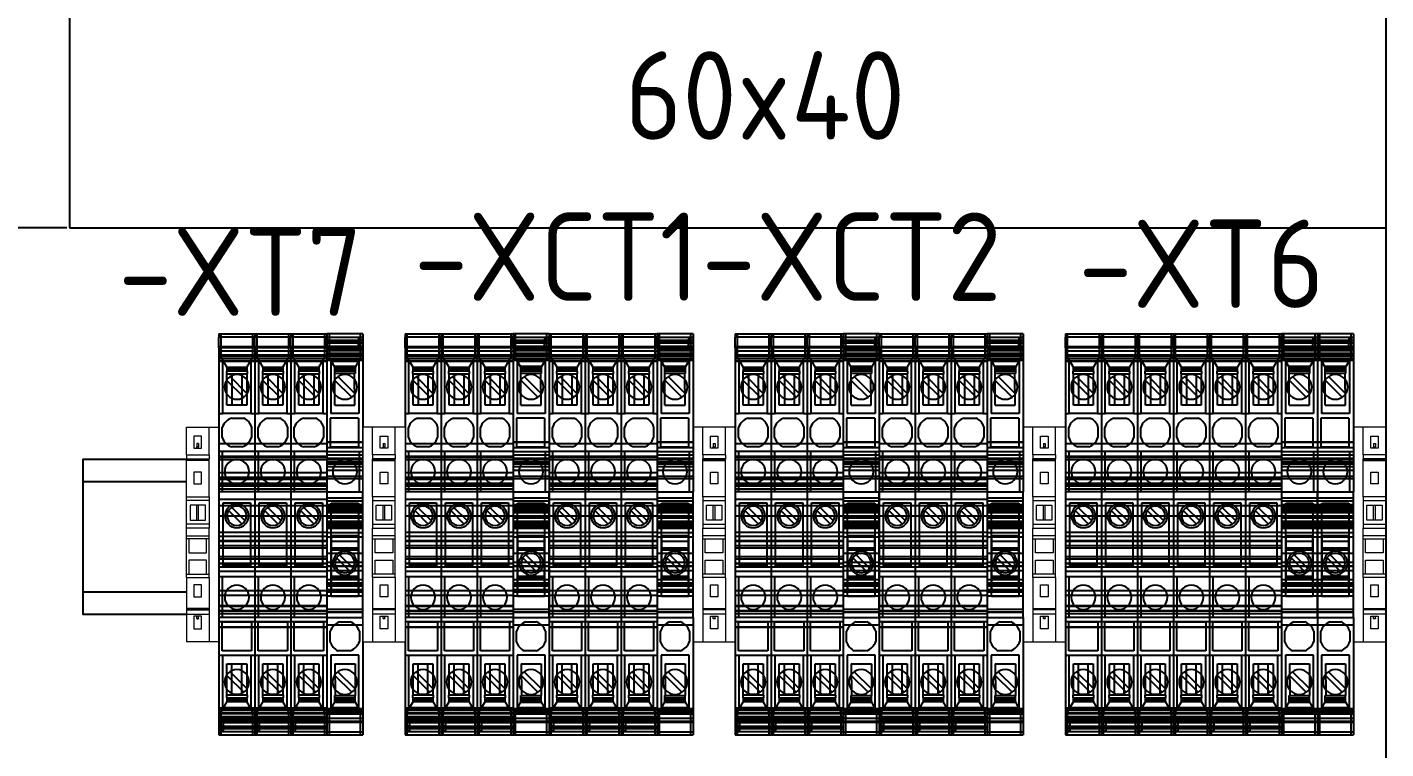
# Model space of a CAD drawing. Header units: millimetres. Extents: x 2936 to 53953, y 1541 to 47526.
# Drawn here: x 45870.6 to 46178.2, y 46239.9 to 46403.4 of the extents above; entities that cross this region are included whole.
import ezdxf
from ezdxf.enums import TextEntityAlignment as Align

# ---------------------------------------------------------------- set-up
doc = ezdxf.new("R2010")
doc.units = ezdxf.units.MM
doc.set_wipeout_variables(frame=1)
doc.layers.add('000-PI-Oprema', color=30, linetype='Continuous', lineweight=5)
doc.layers.add('SI-ORMAR-Oprema', color=30, linetype='Continuous', lineweight=5)
for name, color, linetype in [('000-PI_TEXT', 7, 'Continuous'), ('002-PI-Kabelska kanalica', 150, 'Continuous'), ('004-PI-DIN Šina', 3, 'Continuous'), ('MAIN-1', 7, 'Continuous'), ('MAIN-2', 7, 'Continuous')]:
    doc.layers.add(name, color=color, linetype=linetype)
doc.layers.add('KOTE', color=30, linetype='Continuous', plot=False)
doc.styles.add('PI0', font='isocpeur.ttf', dxfattribs={"width": 0.9})
doc.styles.get("Standard").update_dxf_attribs({"font": 'arial.ttf'})
doc.dimstyles.new('ISO-25-lb', dxfattribs={"dimtxt": 8, "dimasz": 8, "dimexe": 1.25, "dimexo": 0.625, "dimtad": 1, "dimtxsty": 'Standard', "dimcen": 5, "dimadec": 0, "dimazin": 0, "dimtfac": 1, "dimtmove": 0, "dimatfit": 3, "dimfxl": 1, "dimarcsym": 0})

# ---------------------------------------------------------------- blocks, each defined once
blk = doc.blocks.new('*U927')
at = {"layer": '002-PI-Kabelska kanalica'}
for p, q in [((-20, 198), (40, 198)), ((-20, -100), (-20, 198)), ((40, -100), (40, 198)), ((-20, -100), (40, -100))]:
    blk.add_line(p, q, dxfattribs=at)
blk = doc.blocks.new('3026285')
at = {"lineweight": 25}
blk.add_wipeout([(-8.15, 0), (0, 0), (0, -90.85), (-8.15, -90.85)], dxfattribs=at)
at = {"layer": 'MAIN-1', "color": 0, "linetype": 'ByBlock', "lineweight": -2}
for p, q in [((0, 0), (-8.15, 0)), ((-8.15, -0.7), (-8.15, 0)), ((0, -0.7), (0, 0)), ((0, -0.7), (-8.15, -0.7)), ((-8.15, -3), (-8.15, -0.7)), ((0, -3), (-8.15, -3)), ((-8.15, -3.12), (-8.15, -3)), ((0, -3), (0, -0.7)), ((0, -3.12), (0, -3)), ((0, -3.12), (-8.15, -3.12)), ((-8.15, -5.55), (-8.15, -3.12)), ((-8.15, -26.6), (-8.15, -5.55)), ((0, -5.55), (-8.15, -5.55)), ((-7.25, -6.15), (-7.25, -18.05)), ((-7.25, -6.15), (-0.9, -6.15)), ((-0.9, -18.05), (-0.9, -6.15)), ((0, -5.55), (0, -3.12)), ((0, -26.6), (0, -5.55)), ((-6.41, -10.45), (-2.52, -14.33)), ((-1.74, -13.55), (-5.63, -9.67)), ((-7.25, -18.05), (-0.9, -18.05)), ((-7.38, -23.49), (-7.38, -21.16)), ((-5.31, -19.05), (-2.5, -19.05)), ((-0.78, -21.01), (-0.78, -23.49)), ((0, -26.6), (-8.15, -26.6)), ((-8.15, -26.6), (-8.15, -55.05)), ((-2.84, -25.6), (-5.31, -25.6)), ((0, -55.05), (0, -26.6)), ((-7.15, -31.35), (-1, -31.35)), ((-7.15, -52.55), (-7.15, -31.35)), ((-7.08, -33.98), (-7.08, -32.75)), ((-7.08, -32.75), (-1.08, -32.75)), ((-1.08, -32.75), (-1.08, -33.98)), ((-1, -31.35), (-1, -52.55)), ((-7.08, -35.6), (-7.08, -33.98)), ((-1.08, -33.98), (-7.08, -33.98)), ((-7.08, -35.95), (-7.08, -35.6)), ((-7.08, -35.6), (-1.08, -35.6)), ((-1.08, -35.95), (-7.08, -35.95)), ((-7.08, -41.95), (-7.08, -35.95)), ((-1.08, -33.98), (-1.08, -35.6)), ((-1.08, -35.6), (-1.08, -35.95)), ((-1.08, -35.95), (-1.08, -41.95)), ((-5.95, -37.78), (-2.9, -40.83)), ((-2.2, -40.12), (-5.25, -37.07)), ((-1.08, -41.95), (-7.08, -41.95)), ((-7.08, -42.3), (-7.08, -41.95)), ((-7.08, -43.92), (-7.08, -42.3)), ((-7.08, -42.3), (-1.08, -42.3)), ((-1.08, -41.95), (-1.08, -42.3)), ((-1.08, -42.3), (-1.08, -43.92)), ((-7.08, -45.15), (-7.08, -43.92)), ((-1.08, -43.92), (-7.08, -43.92)), ((-7.08, -45.15), (-1.08, -45.15)), ((-1.08, -43.92), (-1.08, -45.15)), ((0, -55.05), (-8.15, -55.05)), ((-8.15, -64.25), (-8.15, -55.05)), ((-7.38, -55.05), (-7.38, -64.25)), ((-1, -52.55), (-7.15, -52.55)), ((0, -64.25), (0, -55.05)), ((0, -64.25), (-8.15, -64.25)), ((-8.15, -85.3), (-8.15, -64.25)), ((0, -85.3), (0, -64.25)), ((-7.15, -71.8), (-7.15, -65.25)), ((-0.78, -65.25), (-7.15, -65.25)), ((-0.78, -71.8), (-0.78, -65.25)), ((-7.25, -72.8), (-0.9, -72.8)), ((-7.25, -84.7), (-7.25, -72.8)), ((-7.15, -71.8), (-0.78, -71.8)), ((-0.9, -84.7), (-0.9, -72.8)), ((-1.74, -80.4), (-5.63, -76.52)), ((-6.41, -77.3), (-2.52, -81.18)), ((0, -85.3), (-8.15, -85.3)), ((-8.15, -87.73), (-8.15, -85.3)), ((-0.9, -84.7), (-7.25, -84.7)), ((0, -87.73), (0, -85.3)), ((0, -87.73), (-8.15, -87.73)), ((-8.15, -87.85), (-8.15, -87.73)), ((-8.15, -90.15), (-8.15, -87.85)), ((0, -87.85), (-8.15, -87.85)), ((0, -87.85), (0, -87.73)), ((0, -90.15), (0, -87.85)), ((-8.15, -90.85), (-8.15, -90.15)), ((0, -90.15), (-8.15, -90.15)), ((-8.15, -90.85), (0, -90.85)), ((0, -90.85), (0, -90.15))]:
    blk.add_line(p, q, dxfattribs=at)
for centre, radius, start, end in [((-4.08, -12), 2.8, 90, 270), ((-4.08, -12), 2.8, 270, 90), ((-4.08, -22.33), 3.5, 110.6561, 160.537), ((-4.08, -22.18), 3.5, 19.4629, 63.2345), ((-4.08, -22.33), 3.5, 199.463, 249.3439), ((-4.08, -22.33), 3.5, 290.6562, 340.5371), ((-4.08, -38.95), 2.71, 90, 270), ((-4.08, -38.95), 2.21, 90, 270), ((-4.08, -38.95), 2.71, 270, 90), ((-4.08, -38.95), 2.21, 270, 90), ((-4.08, -59.65), 2.75, 90, 270), ((-4.08, -59.65), 2.75, 270, 90), ((-4.08, -78.85), 2.8, 90, 270), ((-4.08, -78.85), 2.8, 270, 90)]:
    blk.add_arc(centre, radius, start, end, dxfattribs=at)
at = {"layer": 'MAIN-2', "color": 0, "linetype": 'ByBlock', "lineweight": -2}
for p, q in [((-8.15, 0), (-8.15, 0)), ((-7.65, 0), (-7.65, 0)), ((-7.65, 0), (-7.65, -5.34)), ((-0.5, 0), (-0.5, 0)), ((-0.5, -5.34), (-0.5, 0)), ((0, 0), (0, 0)), ((-8.15, -2.83), (0, -2.83)), ((0, -3.82), (-8.15, -3.82)), ((0, -4.8), (-8.15, -4.8)), ((-8.15, -4.98), (0, -4.98)), ((0, -5.97), (-8.15, -5.97)), ((-7.65, -5.34), (-7.65, -5.34)), ((-7.65, -5.34), (-6.38, -7.55)), ((-7.25, -6.15), (-7.25, -6.15)), ((-1.77, -7.55), (-0.5, -5.34)), ((-0.9, -6.15), (-0.9, -6.15)), ((-0.5, -5.34), (-0.5, -5.34)), ((-6.38, -16.1), (-6.38, -8.95)), ((-6.38, -7.4), (-6.38, -7.75)), ((-1.77, -7.4), (-6.38, -7.4)), ((-6.38, -7.55), (-6.38, -7.55)), ((-1.77, -7.75), (-6.38, -7.75)), ((-6.38, -7.75), (-6.38, -7.75)), ((-6.38, -7.75), (-6.38, -8.44)), ((-6.38, -7.9), (-1.77, -7.9)), ((-1.77, -8.44), (-6.38, -8.44)), ((-6.38, -8.44), (-6.38, -8.95)), ((-1.88, -8.95), (-6.38, -8.95)), ((-6.38, -8.95), (-6.38, -8.95)), ((-4.08, -9.2), (-4.08, -9.2)), ((-1.77, -8.95), (-1.88, -8.95)), ((-1.81, -16.1), (-1.88, -8.95)), ((-1.88, -8.95), (-1.88, -8.95)), ((-1.77, -7.4), (-1.77, -7.75)), ((-1.77, -7.55), (-1.77, -7.55)), ((-1.77, -7.75), (-1.77, -7.75)), ((-1.77, -7.75), (-1.77, -8.44)), ((-1.77, -8.44), (-1.77, -8.95)), ((-1.77, -8.95), (-1.77, -8.95)), ((-6.41, -10.45), (-6.41, -10.45)), ((-5.63, -9.67), (-5.63, -9.67)), ((-4.08, -14.8), (-4.08, -14.8)), ((-2.52, -14.33), (-2.52, -14.33)), ((-1.74, -13.55), (-1.74, -13.55)), ((-7.25, -18.05), (-7.25, -18.05)), ((-6.38, -16.1), (-6.38, -16.1)), ((-1.81, -16.1), (-6.38, -16.1)), ((-1.81, -16.1), (-1.81, -16.1)), ((-0.9, -18.05), (-0.9, -18.05)), ((-7.38, -21.16), (-7.38, -21.16)), ((-5.31, -19.05), (-5.31, -19.05)), ((-2.5, -19.05), (-2.5, -19.05)), ((-0.78, -21.01), (-0.78, -21.01)), ((-7.38, -23.49), (-7.38, -23.49)), ((-0.78, -23.49), (-0.78, -23.49)), ((-8.15, -24.89), (0, -24.89)), ((-8.15, -26.6), (-8.15, -26.6)), ((-5.31, -25.6), (-5.31, -25.6)), ((-2.84, -25.6), (-2.84, -25.6)), ((0, -26.6), (0, -26.6)), ((-8.15, -27.77), (0, -27.77)), ((0, -27.92), (-8.15, -27.92)), ((-8.15, -27.92), (-8.15, -27.92)), ((0, -28.47), (-8.15, -28.47)), ((-8.15, -28.47), (-8.15, -28.47)), ((0, -27.92), (0, -27.92)), ((0, -28.47), (0, -28.47)), ((-8.15, -31.42), (0, -31.42)), ((0, -32.46), (-8.15, -32.46)), ((0, -32.62), (-8.15, -32.62)), ((-8.15, -32.62), (-8.15, -32.62)), ((-8.15, -32.92), (-8.15, -32.92)), ((0, -32.92), (-8.15, -32.92)), ((0, -33.82), (-8.15, -33.82)), ((-7.15, -31.35), (-7.15, -31.35)), ((-7.08, -32.75), (-7.08, -32.75)), ((-1.08, -32.75), (-1.08, -32.75)), ((-1, -31.35), (-1, -31.35)), ((0, -32.62), (0, -32.62)), ((0, -32.92), (0, -32.92)), ((0, -34.02), (-8.15, -34.02)), ((-8.15, -34.02), (-8.15, -34.02)), ((0, -34.43), (-8.15, -34.43)), ((0, -34.44), (-8.15, -34.44)), ((-8.15, -35.12), (0, -35.12)), ((-4.08, -36.74), (-4.08, -36.74)), ((-4.08, -36.24), (-4.08, -36.24)), ((0, -34.02), (0, -34.02)), ((0, -37.27), (-8.15, -37.27)), ((0, -38.26), (-8.15, -38.26)), ((0, -38.28), (-8.15, -38.28)), ((0, -39.15), (-8.15, -39.15)), ((-5.95, -37.78), (-5.95, -37.78)), ((-5.25, -37.07), (-5.25, -37.07)), ((0, -41.22), (-8.15, -41.22)), ((-4.08, -41.16), (-4.08, -41.16)), ((-4.08, -41.66), (-4.08, -41.66)), ((-2.9, -40.83), (-2.9, -40.83)), ((-2.2, -40.12), (-2.2, -40.12)), ((0, -44.92), (-8.15, -44.92)), ((0, -45.85), (-8.15, -45.85)), ((-7.08, -45.15), (-7.08, -45.15)), ((-1.08, -45.15), (-1.08, -45.15)), ((0, -46.87), (-8.15, -46.87)), ((0, -46.88), (-8.15, -46.88)), ((0, -47.33), (-8.15, -47.33)), ((0, -47.52), (-8.15, -47.52)), ((0, -47.82), (-8.15, -47.82)), ((0, -47.92), (-8.15, -47.92)), ((-8.15, -47.92), (-8.15, -47.92)), ((0, -48.12), (-8.15, -48.12)), ((-8.15, -48.42), (-8.15, -48.42)), ((0, -48.42), (-8.15, -48.42)), ((0, -47.92), (0, -47.92)), ((0, -48.42), (0, -48.42)), ((0, -49.22), (-8.15, -49.22)), ((0, -49.62), (-8.15, -49.62)), ((-8.15, -50.42), (-8.15, -50.42)), ((0, -50.42), (-8.15, -50.42)), ((0, -50.72), (-8.15, -50.72)), ((0, -50.92), (-8.15, -50.92)), ((-8.15, -50.92), (-8.15, -50.92)), ((0, -51.02), (-8.15, -51.02)), ((0, -51.33), (-8.15, -51.33)), ((0, -51.52), (-8.15, -51.52)), ((0, -51.97), (-8.15, -51.97)), ((-8.15, -51.98), (0, -51.98)), ((0, -52.22), (-8.15, -52.22)), ((0, -50.42), (0, -50.42)), ((0, -50.92), (0, -50.92)), ((0, -53.08), (-8.15, -53.08)), ((0, -53.72), (-8.15, -53.72)), ((-8.15, -55.05), (-8.15, -55.05)), ((-7.38, -55.05), (-7.38, -55.05)), ((-7.15, -52.55), (-7.15, -52.55)), ((-1, -52.55), (-1, -52.55)), ((0, -55.05), (0, -55.05)), ((0, -58.1), (-8.15, -58.1)), ((-4.08, -56.9), (-4.08, -56.9)), ((0, -58.61), (-8.15, -58.61)), ((0, -60.03), (-8.15, -60.03)), ((0, -60.8), (-8.15, -60.8)), ((-8.15, -61.45), (-8.15, -61.45)), ((0, -61.45), (-8.15, -61.45)), ((0, -61.45), (0, -61.45)), ((-8.15, -61.6), (-8.15, -61.6)), ((0, -61.6), (-8.15, -61.6)), ((0, -61.68), (-8.15, -61.68)), ((0, -61.96), (-8.15, -61.96)), ((0, -62.47), (-8.15, -62.47)), ((0, -62.62), (-8.15, -62.62)), ((-8.15, -62.7), (-8.15, -62.7)), ((0, -62.7), (-8.15, -62.7)), ((0, -62.72), (-8.15, -62.72)), ((-8.15, -63.39), (0, -63.39)), ((-8.15, -64.25), (-8.15, -64.25)), ((-7.38, -64.25), (-7.38, -64.25)), ((-4.08, -62.4), (-4.08, -62.4)), ((0, -61.6), (0, -61.6)), ((0, -62.7), (0, -62.7)), ((0, -64.25), (0, -64.25)), ((-8.15, -65.12), (-8.15, -65.12)), ((0, -65.12), (-8.15, -65.12)), ((-8.15, -66.32), (-8.15, -66.32)), ((0, -66.32), (-8.15, -66.32)), ((-8.15, -66.42), (-8.15, -66.42)), ((0, -66.42), (-8.15, -66.42)), ((-7.15, -65.25), (-7.15, -65.25)), ((-0.78, -65.25), (-0.78, -65.25)), ((0, -65.12), (0, -65.12)), ((0, -66.32), (0, -66.32)), ((0, -66.42), (0, -66.42)), ((-7.25, -72.8), (-7.25, -72.8)), ((-7.15, -71.8), (-7.15, -71.8)), ((-0.9, -72.8), (-0.9, -72.8)), ((-0.78, -71.8), (-0.78, -71.8)), ((-6.34, -74.75), (-6.27, -81.9)), ((-1.77, -74.75), (-6.34, -74.75)), ((-6.34, -74.75), (-6.34, -74.75)), ((-5.63, -76.52), (-5.63, -76.52)), ((-4.08, -76.05), (-4.08, -76.05)), ((-1.77, -74.75), (-1.77, -81.9)), ((-1.77, -74.75), (-1.77, -74.75)), ((-6.41, -77.3), (-6.41, -77.3)), ((-6.38, -81.9), (-6.38, -81.9)), ((-6.38, -82.41), (-6.38, -81.9)), ((-6.38, -81.9), (-6.27, -81.9)), ((-6.38, -83.1), (-6.38, -82.41)), ((-6.38, -82.41), (-1.77, -82.41)), ((-1.77, -82.95), (-6.38, -82.95)), ((-6.27, -81.9), (-1.77, -81.9)), ((-6.27, -81.9), (-6.27, -81.9)), ((-4.08, -81.65), (-4.08, -81.65)), ((-2.52, -81.18), (-2.52, -81.18)), ((-1.77, -81.9), (-1.77, -82.41)), ((-1.77, -81.9), (-1.77, -81.9)), ((-1.77, -82.41), (-1.77, -83.1)), ((-1.74, -80.4), (-1.74, -80.4)), ((0, -84.88), (-8.15, -84.88)), ((0, -85.84), (-8.15, -85.84)), ((-8.15, -85.87), (0, -85.87)), ((0, -86.05), (-8.15, -86.05)), ((-7.65, -85.51), (-6.38, -83.3)), ((-7.65, -85.51), (-7.65, -85.51)), ((-7.65, -85.51), (-7.65, -90.85)), ((-7.25, -84.7), (-7.25, -84.7)), ((-6.38, -83.1), (-6.38, -83.1)), ((-6.38, -83.45), (-6.38, -83.1)), ((-1.77, -83.1), (-6.38, -83.1)), ((-6.38, -83.3), (-6.38, -83.3)), ((-6.38, -83.45), (-1.77, -83.45)), ((-1.77, -83.1), (-1.77, -83.45)), ((-1.77, -83.1), (-1.77, -83.1)), ((-1.77, -83.3), (-1.77, -83.3)), ((-1.77, -83.3), (-0.5, -85.51)), ((-0.9, -84.7), (-0.9, -84.7)), ((-0.5, -90.85), (-0.5, -85.51)), ((-0.5, -85.51), (-0.5, -85.51)), ((0, -86.5), (-8.15, -86.5)), ((-8.15, -87.03), (0, -87.03)), ((0, -87.16), (-8.15, -87.16)), ((-8.15, -87.25), (0, -87.25)), ((-8.15, -87.28), (0, -87.28)), ((-7.15, -88.02), (-8.15, -88.02)), ((-8.15, -88.02), (-7.15, -88.02)), ((-8.15, -88.02), (0, -88.02)), ((-8.15, -88.03), (-7.15, -88.03)), ((-8.15, -88.72), (-7.15, -88.72)), ((-8.15, -88.75), (-7.15, -88.75)), ((0, -88.88), (-8.15, -88.88)), ((-7.15, -88.02), (-7.15, -88.72)), ((-7.15, -89.95), (-7.15, -88.72)), ((0, -89.05), (-7.15, -89.05)), ((0, -89.35), (-8.15, -89.35)), ((-8.15, -89.35), (-7.15, -89.35)), ((-8.15, -89.35), (-8.15, -89.35)), ((0, -89.37), (-8.15, -89.37)), ((0, -89.38), (-8.15, -89.38)), ((-8.15, -89.95), (-7.15, -89.95)), ((-8.15, -90.85), (-8.15, -90.85)), ((-8.15, -90.85), (-8.15, -90.85)), ((-7.65, -90.85), (-7.65, -90.85)), ((-7.15, -89.35), (0, -89.35)), ((-0.5, -90.85), (-0.5, -90.85)), ((0, -89.35), (0, -89.35)), ((0, -90.85), (0, -90.85)), ((0, -90.85), (0, -90.85))]:
    blk.add_line(p, q, dxfattribs=at)
blk = doc.blocks.new('3026272')
at = {"lineweight": 25}
blk.add_wipeout([(-6.02, 61.6), (2.13, 61.6), (2.13, -29.25), (-6.02, -29.25)], dxfattribs=at)
at = {"layer": 'MAIN-1', "color": 0, "linetype": 'ByBlock', "lineweight": -2}
for p, q in [((-6.02, 61.6), (-6.02, 60.9)), ((-6.02, 61.6), (2.13, 61.6)), ((2.13, 61.6), (2.13, 60.9)), ((-6.02, 58.61), (-6.02, 60.9)), ((2.13, 60.9), (-6.02, 60.9)), ((-6.02, 58.48), (-6.02, 58.61)), ((2.13, 58.61), (-6.02, 58.61)), ((-6.02, 58.48), (-6.02, 56.05)), ((2.13, 58.48), (-6.02, 58.48)), ((2.13, 58.61), (2.13, 60.9)), ((2.13, 58.48), (2.13, 58.61)), ((2.13, 58.48), (2.13, 56.05)), ((-6.02, 56.05), (-6.02, 35)), ((2.13, 56.05), (-6.02, 56.05)), ((-5.12, 43.55), (-5.12, 55.45)), ((-5.12, 55.45), (1.23, 55.45)), ((1.23, 55.45), (1.23, 43.55)), ((2.13, 56.05), (2.13, 35)), ((-4.27, 51.15), (-0.39, 47.27)), ((0.39, 48.05), (-3.49, 51.93)), ((1.23, 43.55), (-5.12, 43.55)), ((-5.24, 38.11), (-5.24, 40.44)), ((-3.18, 42.55), (-0.36, 42.55)), ((1.36, 40.59), (1.36, 38.11)), ((-6.02, 35), (-6.02, 25.8)), ((2.13, 35), (-6.02, 35)), ((-5.24, 35), (-5.24, 25.8)), ((-0.71, 36), (-3.18, 36)), ((2.13, 35), (2.13, 25.8)), ((-6.02, 25.8), (-6.02, 6.55)), ((2.13, 25.8), (-6.02, 25.8)), ((2.13, 25.8), (2.13, 6.55)), ((-5.02, 9.04), (-5.02, 23.31)), ((-5.02, 23.31), (1.13, 23.31)), ((-3.82, 21.57), (-0.77, 18.52)), ((-0.06, 19.23), (-3.11, 22.28)), ((1.13, 23.31), (1.13, 9.04)), ((-6.02, 6.55), (-6.02, -2.65)), ((2.13, 6.55), (-6.02, 6.55)), ((-5.24, 6.55), (-5.24, -2.65)), ((1.13, 9.04), (-5.02, 9.04)), ((2.13, 6.55), (2.13, -2.65)), ((-6.02, -2.65), (-6.02, -23.7)), ((2.13, -2.65), (-6.02, -2.65)), ((2.13, -2.65), (2.13, -23.7)), ((-5.24, -3.65), (1.36, -3.65)), ((-5.24, -10.2), (-5.24, -3.65)), ((1.36, -3.65), (1.36, -10.2)), ((1.36, -10.2), (-5.24, -10.2)), ((-5.12, -11.2), (1.23, -11.2)), ((-5.12, -23.1), (-5.12, -11.2)), ((1.23, -11.2), (1.23, -23.1)), ((0.39, -18.8), (-3.49, -14.92)), ((-4.27, -15.7), (-0.39, -19.58)), ((-6.02, -23.7), (-6.02, -26.13)), ((2.13, -23.7), (-6.02, -23.7)), ((1.23, -23.1), (-5.12, -23.1)), ((2.13, -23.7), (2.13, -26.13)), ((-6.02, -26.13), (-6.02, -26.27)), ((2.13, -26.13), (-6.02, -26.13)), ((-6.02, -26.27), (-6.02, -28.55)), ((2.13, -26.27), (-6.02, -26.27)), ((2.13, -26.13), (2.13, -26.27)), ((2.13, -26.27), (2.13, -28.55)), ((-6.02, -28.55), (-6.02, -29.25)), ((2.13, -28.55), (-6.02, -28.55)), ((-6.02, -29.25), (2.13, -29.25)), ((2.13, -28.55), (2.13, -29.25))]:
    blk.add_line(p, q, dxfattribs=at)
for centre, radius, start, end in [((-1.94, 49.6), 2.8, 90, 270), ((-1.94, 49.6), 2.8, 270, 90), ((-1.94, 39.27), 3.5, 110.6561, 160.537), ((-1.94, 39.42), 3.5, 19.4629, 63.2345), ((-1.94, 39.27), 3.5, 199.463, 249.3439), ((-1.94, 39.27), 3.5, 290.6562, 340.5371), ((-1.94, 30.4), 2.75, 90, 270), ((-1.94, 30.4), 2.75, 270, 90), ((-1.94, 20.4), 2.71, 90, 270), ((-1.94, 20.4), 2.21, 15, 195), ((-1.94, 20.4), 2.71, 270, 90), ((-1.94, 20.4), 2.21, 195, 15), ((-1.94, 1.95), 2.75, 90, 270), ((-1.94, 1.95), 2.75, 270, 90), ((-1.94, -17.25), 2.8, 90, 270), ((-1.94, -17.25), 2.8, 270, 90)]:
    blk.add_arc(centre, radius, start, end, dxfattribs=at)
at = {"layer": 'MAIN-2', "color": 0, "linetype": 'ByBlock', "lineweight": -2}
for p, q in [((-6.02, 61.6), (-6.02, 61.6)), ((-5.52, 61.6), (-5.52, 61.6)), ((-5.52, 56.26), (-5.52, 61.6)), ((1.63, 61.6), (1.63, 61.6)), ((1.63, 61.6), (1.63, 56.26)), ((2.13, 61.6), (2.13, 61.6)), ((-6.02, 58.79), (2.13, 58.79)), ((-6.02, 57.79), (2.13, 57.79)), ((2.13, 56.81), (-6.02, 56.81)), ((-6.02, 56.63), (2.13, 56.63)), ((-6.02, 55.62), (2.13, 55.62)), ((-6.02, 55.45), (-6.02, 55.45)), ((-6.02, 55.45), (-5.12, 55.45)), ((-5.52, 56.26), (-4.21, 54)), ((-5.52, 56.26), (-5.52, 56.26)), ((-5.12, 55.45), (-5.12, 55.45)), ((-5.12, 55.45), (-5.12, 55.45)), ((0.33, 54), (1.63, 56.26)), ((1.23, 55.45), (2.13, 55.45)), ((1.23, 55.45), (1.23, 55.45)), ((1.23, 55.45), (1.23, 55.45)), ((1.63, 56.26), (1.63, 56.26)), ((2.13, 55.45), (2.13, 55.45)), ((-4.24, 54.05), (-4.24, 54.05)), ((-4.24, 54.05), (-4.24, 53.85)), ((-4.24, 53.85), (-4.24, 53.16)), ((-4.24, 53.85), (0.36, 53.85)), ((-4.24, 53.7), (0.36, 53.7)), ((-4.24, 52.6), (-4.24, 53.16)), ((0.36, 53.16), (-4.24, 53.16)), ((-4.24, 52.6), (-4.24, 52.6)), ((-4.24, 52.6), (-4.19, 52.6)), ((0.33, 54), (-4.21, 54)), ((-4.19, 52.6), (-4.19, 52.6)), ((-4.19, 52.6), (-3.04, 52.6)), ((-4.19, 45.5), (-4.19, 52.6)), ((-3.04, 52.6), (-0.84, 52.6)), ((-3.04, 52.6), (-3.04, 45.5)), ((-1.94, 52.4), (-1.94, 52.4)), ((-0.84, 52.6), (0.31, 52.6)), ((-0.84, 52.6), (-0.84, 45.5)), ((0.31, 52.6), (0.31, 52.6)), ((0.31, 52.6), (0.36, 52.6)), ((0.31, 52.6), (0.31, 45.5)), ((0.36, 54.05), (0.36, 54.05)), ((0.36, 53.85), (0.36, 54.05)), ((0.36, 53.16), (0.36, 53.85)), ((0.36, 53.16), (0.36, 52.6)), ((0.36, 52.6), (0.36, 52.6)), ((-4.27, 51.15), (-4.27, 51.15)), ((-3.49, 51.93), (-3.49, 51.93)), ((-1.94, 46.8), (-1.94, 46.8)), ((-0.39, 47.27), (-0.39, 47.27)), ((0.39, 48.05), (0.39, 48.05)), ((-6.02, 43.55), (-6.02, 43.55)), ((-6.02, 43.55), (-5.12, 43.55)), ((-5.12, 43.55), (-5.12, 43.55)), ((-5.12, 43.55), (-5.12, 43.55)), ((-4.19, 45.5), (-4.19, 45.5)), ((0.31, 45.5), (-4.19, 45.5)), ((0.31, 45.5), (0.31, 45.5)), ((1.23, 43.55), (2.13, 43.55)), ((1.23, 43.55), (1.23, 43.55)), ((1.23, 43.55), (1.23, 43.55)), ((2.13, 43.55), (2.13, 43.55)), ((-5.24, 40.44), (-5.24, 40.44)), ((-3.18, 42.55), (-3.18, 42.55)), ((-0.36, 42.55), (-0.36, 42.55)), ((1.36, 40.59), (1.36, 40.59)), ((-5.24, 38.11), (-5.24, 38.11)), ((1.36, 38.11), (1.36, 38.11)), ((2.13, 36.71), (-6.02, 36.71)), ((-6.02, 35), (-6.02, 35)), ((-5.24, 35), (-5.24, 35)), ((-3.18, 36), (-3.18, 36)), ((-0.71, 36), (-0.71, 36)), ((2.13, 35), (2.13, 35)), ((2.13, 33.82), (-6.02, 33.82)), ((-6.02, 33.67), (-6.02, 33.67)), ((-6.02, 33.67), (2.13, 33.67)), ((-6.02, 33.12), (-6.02, 33.12)), ((-6.02, 33.12), (2.13, 33.12)), ((-1.94, 33.15), (-1.94, 33.15)), ((2.13, 33.67), (2.13, 33.67)), ((2.13, 33.12), (2.13, 33.12)), ((2.13, 30.17), (-6.02, 30.17)), ((-6.02, 29.14), (2.13, 29.14)), ((-6.02, 28.97), (-6.02, 28.97)), ((-6.02, 28.97), (2.13, 28.97)), ((-6.02, 28.67), (-6.02, 28.67)), ((-6.02, 28.67), (2.13, 28.67)), ((-6.02, 27.77), (2.13, 27.77)), ((2.13, 28.97), (2.13, 28.97)), ((2.13, 28.67), (2.13, 28.67)), ((-6.02, 27.57), (-6.02, 27.57)), ((-6.02, 27.57), (2.13, 27.57)), ((2.13, 27.16), (-6.02, 27.16)), ((-6.02, 27.16), (2.13, 27.16)), ((2.13, 26.47), (-6.02, 26.47)), ((-6.02, 25.8), (-6.02, 25.8)), ((-5.24, 25.8), (-5.24, 25.8)), ((-1.94, 27.65), (-1.94, 27.65)), ((2.13, 27.57), (2.13, 27.57)), ((2.13, 25.8), (2.13, 25.8)), ((-6.02, 24.18), (2.13, 24.18)), ((-6.02, 22.74), (2.13, 22.74)), ((-5.02, 23.31), (-5.02, 23.31)), ((-3.82, 21.57), (-3.82, 21.57)), ((-3.11, 22.28), (-3.11, 22.28)), ((-1.94, 23.11), (-1.94, 23.11)), ((1.13, 23.31), (1.13, 23.31)), ((-6.02, 20.37), (2.13, 20.37)), ((-4.08, 19.83), (-4.08, 19.83)), ((-0.77, 18.52), (-0.77, 18.52)), ((-0.06, 19.23), (-0.06, 19.23)), ((0.2, 20.97), (0.2, 20.97)), ((-6.02, 16.67), (2.13, 16.67)), ((-6.02, 15.75), (2.13, 15.75)), ((-1.94, 17.69), (-1.94, 17.69)), ((2.13, 14.73), (-6.02, 14.73)), ((-6.02, 14.66), (2.13, 14.66)), ((-6.02, 13.69), (2.13, 13.69)), ((-6.02, 13.67), (-6.02, 13.67)), ((-6.02, 13.67), (2.13, 13.67)), ((-6.02, 13.17), (-6.02, 13.17)), ((-6.02, 13.17), (2.13, 13.17)), ((2.13, 13.67), (2.13, 13.67)), ((2.13, 13.17), (2.13, 13.17)), ((-6.02, 11.17), (-6.02, 11.17)), ((-6.02, 11.17), (2.13, 11.17)), ((-6.02, 10.67), (-6.02, 10.67)), ((-6.02, 10.67), (2.13, 10.67)), ((-6.02, 10.66), (2.13, 10.66)), ((-6.02, 9.69), (2.13, 9.69)), ((-6.02, 9.61), (2.13, 9.61)), ((2.13, 11.17), (2.13, 11.17)), ((2.13, 10.67), (2.13, 10.67)), ((-6.02, 8.8), (2.13, 8.8)), ((-6.02, 7.88), (2.13, 7.88)), ((-6.02, 6.55), (-6.02, 6.55)), ((-5.24, 6.55), (-5.24, 6.55)), ((-5.02, 9.04), (-5.02, 9.04)), ((1.13, 9.04), (1.13, 9.04)), ((2.13, 6.55), (2.13, 6.55)), ((-6.02, 3.5), (2.13, 3.5)), ((-1.94, 4.7), (-1.94, 4.7)), ((-6.02, 2.4), (2.13, 2.4)), ((2.13, 0), (-6.02, 0)), ((-6.02, 0), (2.13, 0)), ((-6.02, -0.1), (-6.02, -0.1)), ((-6.02, -0.1), (2.13, -0.1)), ((-6.02, -1.03), (2.13, -1.03)), ((-6.02, -1.1), (-6.02, -1.1)), ((-6.02, -1.1), (2.13, -1.1)), ((-6.02, -1.13), (2.13, -1.13)), ((2.13, -1.8), (-6.02, -1.8)), ((-6.02, -2.65), (-6.02, -2.65)), ((-5.24, -2.65), (-5.24, -2.65)), ((-1.94, -0.8), (-1.94, -0.8)), ((2.13, -0.1), (2.13, -0.1)), ((2.13, -1.1), (2.13, -1.1)), ((2.13, -2.65), (2.13, -2.65)), ((-6.02, -3.53), (-6.02, -3.53)), ((-6.02, -3.53), (2.13, -3.53)), ((-6.02, -4.73), (-6.02, -4.73)), ((-6.02, -4.73), (2.13, -4.73)), ((-6.02, -4.83), (-6.02, -4.83)), ((-6.02, -4.83), (2.13, -4.83)), ((-5.24, -3.65), (-5.24, -3.65)), ((1.36, -3.65), (1.36, -3.65)), ((2.13, -3.53), (2.13, -3.53)), ((2.13, -4.73), (2.13, -4.73)), ((2.13, -4.83), (2.13, -4.83)), ((-6.02, -11.2), (-6.02, -11.2)), ((-6.02, -11.2), (-5.12, -11.2)), ((-5.24, -10.2), (-5.24, -10.2)), ((-5.12, -11.2), (-5.12, -11.2)), ((-5.12, -11.2), (-5.12, -11.2)), ((1.23, -11.2), (1.23, -11.2)), ((1.23, -11.2), (2.13, -11.2)), ((1.23, -11.2), (1.23, -11.2)), ((1.36, -10.2), (1.36, -10.2)), ((2.13, -11.2), (2.13, -11.2)), ((-4.19, -13.15), (0.31, -13.15)), ((-4.19, -13.15), (-4.19, -13.15)), ((-4.19, -20.25), (-4.19, -13.15)), ((-3.49, -14.92), (-3.49, -14.92)), ((-3.04, -20.25), (-3.04, -13.15)), ((-1.94, -14.45), (-1.94, -14.45)), ((-0.84, -20.25), (-0.84, -13.15)), ((0.31, -13.15), (0.31, -13.15)), ((0.31, -13.15), (0.31, -20.25)), ((-4.27, -15.7), (-4.27, -15.7)), ((-4.24, -20.25), (-4.24, -20.25)), ((-4.24, -20.81), (-4.24, -20.25)), ((-4.19, -20.25), (-4.24, -20.25)), ((-4.24, -20.81), (-4.24, -21.5)), ((-4.24, -20.81), (0.36, -20.81)), ((0.36, -21.35), (-4.24, -21.35)), ((-4.24, -21.5), (-4.24, -21.7)), ((0.36, -21.5), (-4.24, -21.5)), ((-4.19, -20.25), (-4.19, -20.25)), ((-3.04, -20.25), (-4.19, -20.25)), ((-0.84, -20.25), (-3.04, -20.25)), ((-1.94, -20.05), (-1.94, -20.05)), ((0.31, -20.25), (-0.84, -20.25)), ((-0.39, -19.58), (-0.39, -19.58)), ((0.36, -20.25), (0.31, -20.25)), ((0.31, -20.25), (0.31, -20.25)), ((0.36, -20.25), (0.36, -20.81)), ((0.36, -20.25), (0.36, -20.25)), ((0.36, -21.5), (0.36, -20.81)), ((0.36, -21.7), (0.36, -21.5)), ((0.39, -18.8), (0.39, -18.8)), ((-6.02, -23.1), (-6.02, -23.1)), ((-6.02, -23.1), (-5.12, -23.1)), ((-6.02, -23.28), (2.13, -23.28)), ((-6.02, -24.28), (2.13, -24.28)), ((2.13, -24.46), (-6.02, -24.46)), ((-4.21, -21.65), (-5.52, -23.91)), ((-5.52, -29.25), (-5.52, -23.91)), ((-5.52, -23.91), (-5.52, -23.91)), ((-5.12, -23.1), (-5.12, -23.1)), ((-5.12, -23.1), (-5.12, -23.1)), ((-4.24, -21.7), (-4.24, -21.7)), ((-4.21, -21.65), (0.33, -21.65)), ((1.63, -23.91), (0.33, -21.65)), ((0.36, -21.7), (0.36, -21.7)), ((1.23, -23.1), (1.23, -23.1)), ((1.23, -23.1), (1.23, -23.1)), ((1.23, -23.1), (2.13, -23.1)), ((1.63, -23.91), (1.63, -29.25)), ((1.63, -23.91), (1.63, -23.91)), ((2.13, -23.1), (2.13, -23.1)), ((-6.02, -25.11), (-6.02, -25.11)), ((-6.02, -25.11), (2.13, -25.11)), ((-6.02, -25.44), (2.13, -25.44)), ((-6.02, -25.65), (2.13, -25.65)), ((-6.02, -25.68), (2.13, -25.68)), ((-5.02, -26.42), (-6.02, -26.42)), ((-6.02, -26.42), (-5.02, -26.42)), ((-6.02, -26.43), (-5.02, -26.43)), ((-6.02, -26.44), (2.13, -26.44)), ((-6.02, -27.12), (-5.02, -27.12)), ((-6.02, -27.15), (-5.02, -27.15)), ((-6.02, -27.29), (2.13, -27.29)), ((-5.02, -26.42), (-5.02, -27.12)), ((-5.02, -27.12), (-5.02, -28.35)), ((2.13, -27.45), (-5.02, -27.45)), ((2.13, -25.11), (2.13, -25.11)), ((2.13, -27.75), (-6.02, -27.75)), ((-6.02, -27.75), (-6.02, -27.75)), ((-6.02, -27.75), (-5.02, -27.75)), ((-6.02, -27.77), (2.13, -27.77)), ((2.13, -27.78), (-6.02, -27.78)), ((-6.02, -28.35), (-5.02, -28.35)), ((-6.02, -29.25), (-6.02, -29.25)), ((-6.02, -29.25), (-6.02, -29.25)), ((-5.52, -29.25), (-5.52, -29.25)), ((-5.02, -27.75), (2.13, -27.75)), ((1.63, -29.25), (1.63, -29.25)), ((2.13, -27.75), (2.13, -27.75)), ((2.13, -29.25), (2.13, -29.25)), ((2.13, -29.25), (2.13, -29.25))]:
    blk.add_line(p, q, dxfattribs=at)
blk = doc.blocks.new('*U224')
at = {"layer": '000-PI-Oprema', "linetype": 'ByBlock', "lineweight": -2}
blk.add_blockref('3026272', (1.94, -16.17), dxfattribs=at)
blk = doc.blocks.new('*U225')
at = {"layer": '000-PI-Oprema', "color": 0, "linetype": 'ByBlock', "lineweight": -2, "transparency": 16777216}
blk.add_blockref('*U224', (0, 0), dxfattribs=at)
blk.add_blockref('*U224', (8.15, 0), dxfattribs=at)
blk.add_blockref('*U224', (16.3, 0), dxfattribs=at)
blk = doc.blocks.new('*U92')
blk.add_wipeout([(-24.3, 2.2), (24.3, 2.2), (24.3, -7.35), (-24.3, -7.35)])
at = {"layer": 'SI-ORMAR-Oprema'}
for p, q in [((-24.3, 2.2), (-24.3, -7.35)), ((24.3, 2.2), (-24.3, 2.2)), ((-18.03, 0), (-24.3, 0)), ((24.3, -7.35), (24.3, 2.2)), ((-21.4, -3.42), (-21.4, -1.72)), ((-21.4, -1.72), (-18.5, -1.72)), ((-19.01, -2.38), (-19.15, -2.38)), ((-19.15, -2.78), (-19.15, -2.38)), ((-19.01, -2.78), (-19.15, -2.78)), ((-19.01, -2.38), (-19.01, -2.78)), ((-19.01, -2.38), (-18.5, -2.38)), ((-19.01, -2.78), (-18.5, -2.78)), ((-18.5, -1.72), (-18.5, -2.38)), ((-18.5, -2.38), (-18.5, -2.78)), ((-18.5, -2.78), (-18.5, -3.42)), ((-18.03, -5.15), (-18.03, 0)), ((-17.1, 0), (-18.03, 0)), ((-17.1, -5.15), (-17.1, 0)), ((-17, 0), (-17.1, 0)), ((-17, 0), (-17, -5.15)), ((-16.74, 0), (-17, 0)), ((-16.74, 0), (-16.74, -5.15)), ((-9.72, 0), (-16.74, 0)), ((-14.15, -1.72), (-11.45, -1.72)), ((-14.15, -3.42), (-14.15, -1.72)), ((-11.45, -1.72), (-11.45, -3.42)), ((-9.72, 0), (-9, 0)), ((-9.72, -5.15), (-9.72, 0)), ((-9, -0.57), (-9, 0)), ((-9, 0), (-1, 0)), ((-9, -4.57), (-9, -0.57)), ((-9, -0.57), (-5.85, -0.57)), ((-5.85, -0.57), (-5.85, -4.57)), ((-4.15, -0.57), (-1, -0.57)), ((-4.15, -4.57), (-4.15, -0.57)), ((-1, 0), (-1, -0.57)), ((-1, 0), (-0.28, 0)), ((-1, -0.57), (-1, -4.57)), ((-0.28, 0), (1.39, 0)), ((-0.28, -5.15), (-0.28, 0)), ((2.32, 0), (1.39, 0)), ((1.39, 0), (1.39, -5.15)), ((7.69, 0), (2.32, 0)), ((2.32, 0), (2.32, -5.15)), ((3.22, -0.82), (6.67, -0.82)), ((3.22, -2.38), (3.22, -0.82)), ((3.22, -2.38), (6.67, -2.38)), ((3.22, -2.78), (3.22, -2.38)), ((3.22, -2.78), (6.67, -2.78)), ((3.22, -4.32), (3.22, -2.78)), ((6.67, -0.82), (6.67, -2.38)), ((6.67, -2.38), (6.67, -2.78)), ((6.67, -2.78), (6.67, -4.32)), ((7.69, 0), (7.69, -5.15)), ((8.51, 0), (7.69, 0)), ((8.51, -5.15), (8.51, 0)), ((8.51, 0), (16.74, 0)), ((11.45, -1.72), (14.15, -1.72)), ((11.45, -3.42), (11.45, -1.72)), ((14.15, -1.72), (14.15, -3.42)), ((16.74, 0), (16.74, -5.15)), ((16.74, 0), (17, 0)), ((17, -5.15), (17, 0)), ((17, 0), (17.1, 0)), ((18.03, 0), (17.1, 0)), ((17.1, -5.15), (17.1, 0)), ((18.03, 0), (24.3, 0)), ((18.03, -5.15), (18.03, 0)), ((19.55, -2.38), (19.55, -1.72)), ((19.55, -1.72), (22.25, -1.72)), ((19.55, -2.78), (19.55, -2.38)), ((19.55, -2.38), (19.89, -2.38)), ((19.55, -2.78), (19.89, -2.78)), ((19.55, -3.42), (19.55, -2.78)), ((19.89, -2.38), (19.89, -2.78)), ((20.59, -2.38), (19.89, -2.38)), ((20.59, -2.78), (19.89, -2.78)), ((20.59, -2.38), (20.59, -2.78)), ((22.25, -1.72), (22.25, -3.42)), ((-18.03, -5.15), (-24.3, -5.15)), ((-18.5, -3.42), (-21.4, -3.42)), ((-17.1, -5.15), (-18.03, -5.15)), ((-17, -5.15), (-17.1, -5.15)), ((-16.74, -5.15), (-17, -5.15)), ((-9.72, -5.15), (-16.74, -5.15)), ((-11.45, -3.42), (-14.15, -3.42)), ((-9.72, -5.15), (-9, -5.15)), ((-5.85, -4.57), (-9, -4.57)), ((-9, -5.15), (-9, -4.57)), ((-9, -5.15), (-1, -5.15)), ((-1, -4.57), (-4.15, -4.57)), ((-1, -4.57), (-1, -5.15)), ((-1, -5.15), (-0.28, -5.15)), ((-0.28, -5.15), (1.39, -5.15)), ((1.39, -5.15), (2.32, -5.15)), ((2.32, -5.15), (7.69, -5.15)), ((6.67, -4.32), (3.22, -4.32)), ((7.69, -5.15), (8.51, -5.15)), ((8.51, -5.15), (16.74, -5.15)), ((14.15, -3.42), (11.45, -3.42)), ((16.74, -5.15), (17, -5.15)), ((17, -5.15), (17.1, -5.15)), ((18.03, -5.15), (17.1, -5.15)), ((18.03, -5.15), (24.3, -5.15)), ((22.25, -3.42), (19.55, -3.42)), ((24.3, -7.35), (-24.3, -7.35))]:
    blk.add_line(p, q, dxfattribs=at)
blk = doc.blocks.new('*U226')
at = {"layer": '000-PI-Oprema', "linetype": 'ByBlock', "lineweight": -2}
blk.add_blockref('3026272', (1.94, -16.17), dxfattribs=at)
blk = doc.blocks.new('*U227')
at = {"layer": '000-PI-Oprema', "color": 0, "linetype": 'ByBlock', "lineweight": -2, "transparency": 16777216}
blk.add_blockref('*U226', (0, 0), dxfattribs=at)
blk.add_blockref('*U226', (8.15, 0), dxfattribs=at)
blk.add_blockref('*U226', (16.3, 0), dxfattribs=at)
blk = doc.blocks.new('*U228')
at = {"layer": '000-PI-Oprema', "linetype": 'ByBlock', "lineweight": -2}
blk.add_blockref('3026272', (1.94, -16.17), dxfattribs=at)
blk = doc.blocks.new('*U229')
at = {"layer": '000-PI-Oprema', "color": 0, "linetype": 'ByBlock', "lineweight": -2, "transparency": 16777216}
blk.add_blockref('*U228', (0, 0), dxfattribs=at)
blk.add_blockref('*U228', (8.15, 0), dxfattribs=at)
blk.add_blockref('*U228', (16.3, 0), dxfattribs=at)
blk = doc.blocks.new('*U230')
at = {"layer": '000-PI-Oprema', "linetype": 'ByBlock', "lineweight": -2}
blk.add_blockref('3026272', (1.94, -16.17), dxfattribs=at)
blk = doc.blocks.new('*U231')
at = {"layer": '000-PI-Oprema', "color": 0, "linetype": 'ByBlock', "lineweight": -2, "transparency": 16777216}
blk.add_blockref('*U230', (0, 0), dxfattribs=at)
blk.add_blockref('*U230', (8.15, 0), dxfattribs=at)
blk.add_blockref('*U230', (16.3, 0), dxfattribs=at)
blk.add_blockref('*U230', (24.45, 0), dxfattribs=at)
blk.add_blockref('*U230', (32.6, 0), dxfattribs=at)
blk.add_blockref('*U230', (40.75, 0), dxfattribs=at)
blk = doc.blocks.new('*U93')
blk.add_wipeout([(-24.3, -7.35), (24.3, -7.35), (24.3, 0), (-24.3, 0)])
at = {"layer": 'SI-ORMAR-Oprema'}
for p, q in [((-18.03, 0), (-24.3, 0)), ((-18.03, 0), (-18.03, -5.15)), ((-17.1, 0), (-18.03, 0)), ((-17.1, 0), (-17.1, -5.15)), ((-17, 0), (-17.1, 0)), ((-17, -5.15), (-17, 0)), ((-16.74, 0), (-17, 0)), ((-16.74, -5.15), (-16.74, 0)), ((-9.72, 0), (-16.74, 0)), ((-9.72, 0), (-9, 0)), ((-9.72, 0), (-9.72, -5.15)), ((-9, 0), (-9, -0.57)), ((-9, 0), (-1, 0)), ((-1, 0), (-0.28, 0)), ((-1, -0.57), (-1, 0)), ((-0.28, 0), (1.39, 0)), ((-0.28, 0), (-0.28, -5.15)), ((1.39, 0), (2.32, 0)), ((1.39, -5.15), (1.39, 0)), ((2.32, 0), (7.69, 0)), ((2.32, -5.15), (2.32, 0)), ((7.69, -5.15), (7.69, 0)), ((7.69, 0), (8.51, 0)), ((8.51, 0), (8.51, -5.15)), ((8.51, 0), (16.74, 0)), ((16.74, -5.15), (16.74, 0)), ((16.74, 0), (17, 0)), ((17, 0), (17, -5.15)), ((17, 0), (17.1, 0)), ((17.1, 0), (17.1, -5.15)), ((18.03, 0), (17.1, 0)), ((18.03, 0), (18.03, -5.15)), ((18.03, 0), (24.3, 0)), ((24.3, 0), (24.3, -7.35)), ((-24.3, -7.35), (-24.3, 0)), ((-21.4, -1.72), (-21.4, -3.42)), ((-18.5, -1.72), (-21.4, -1.72)), ((-19.01, -2.37), (-19.15, -2.37)), ((-19.15, -2.37), (-19.15, -2.77)), ((-19.01, -2.77), (-19.15, -2.77)), ((-19.01, -2.37), (-18.5, -2.37)), ((-19.01, -2.77), (-19.01, -2.37)), ((-19.01, -2.77), (-18.5, -2.77)), ((-18.5, -2.37), (-18.5, -1.72)), ((-18.5, -2.77), (-18.5, -2.37)), ((-18.5, -3.42), (-18.5, -2.77)), ((-14.15, -1.72), (-14.15, -3.42)), ((-11.45, -1.72), (-14.15, -1.72)), ((-11.45, -3.42), (-11.45, -1.72)), ((-9, -0.57), (-9, -4.57)), ((-5.85, -0.57), (-9, -0.57)), ((-5.85, -4.57), (-5.85, -0.57)), ((-4.15, -0.57), (-4.15, -4.57)), ((-1, -0.57), (-4.15, -0.57)), ((-1, -4.57), (-1, -0.57)), ((6.67, -0.82), (3.22, -0.82)), ((3.22, -0.82), (3.22, -2.37)), ((3.22, -2.37), (6.67, -2.37)), ((3.22, -2.37), (3.22, -2.77)), ((3.22, -2.77), (6.67, -2.77)), ((3.22, -2.77), (3.22, -4.32)), ((6.67, -2.37), (6.67, -0.82)), ((6.67, -2.77), (6.67, -2.37)), ((6.67, -4.32), (6.67, -2.77)), ((11.45, -1.72), (11.45, -3.42)), ((14.15, -1.72), (11.45, -1.72)), ((14.15, -3.42), (14.15, -1.72)), ((22.25, -1.72), (19.55, -1.72)), ((19.55, -1.72), (19.55, -2.37)), ((19.55, -2.37), (19.89, -2.37)), ((19.55, -2.37), (19.55, -2.77)), ((19.55, -2.77), (19.55, -3.42)), ((19.55, -2.77), (19.89, -2.77)), ((20.59, -2.37), (19.89, -2.37)), ((19.89, -2.77), (19.89, -2.37)), ((20.59, -2.77), (19.89, -2.77)), ((20.59, -2.77), (20.59, -2.37)), ((22.25, -3.42), (22.25, -1.72)), ((-18.03, -5.15), (-24.3, -5.15)), ((-21.4, -3.42), (-18.5, -3.42)), ((-17.1, -5.15), (-18.03, -5.15)), ((-17, -5.15), (-17.1, -5.15)), ((-16.74, -5.15), (-17, -5.15)), ((-9.72, -5.15), (-16.74, -5.15)), ((-14.15, -3.42), (-11.45, -3.42)), ((-9.72, -5.15), (-9, -5.15)), ((-9, -4.57), (-9, -5.15)), ((-9, -4.57), (-5.85, -4.57)), ((-9, -5.15), (-1, -5.15)), ((-4.15, -4.57), (-1, -4.57)), ((-1, -5.15), (-1, -4.57)), ((-1, -5.15), (-0.28, -5.15)), ((-0.28, -5.15), (1.39, -5.15)), ((2.32, -5.15), (1.39, -5.15)), ((7.69, -5.15), (2.32, -5.15)), ((3.22, -4.32), (6.67, -4.32)), ((8.51, -5.15), (7.69, -5.15)), ((8.51, -5.15), (16.74, -5.15)), ((11.45, -3.42), (14.15, -3.42)), ((16.74, -5.15), (17, -5.15)), ((17, -5.15), (17.1, -5.15)), ((18.03, -5.15), (17.1, -5.15)), ((18.03, -5.15), (24.3, -5.15)), ((19.55, -3.42), (22.25, -3.42)), ((24.3, -7.35), (-24.3, -7.35))]:
    blk.add_line(p, q, dxfattribs=at)
blk = doc.blocks.new('*U232')
at = {"layer": '000-PI-Oprema', "linetype": 'ByBlock', "lineweight": -2}
blk.add_blockref('3026272', (1.94, -16.17), dxfattribs=at)
blk = doc.blocks.new('*U233')
at = {"layer": '000-PI-Oprema', "color": 0, "linetype": 'ByBlock', "lineweight": -2, "transparency": 16777216}
blk.add_blockref('*U232', (0, 0), dxfattribs=at)
blk.add_blockref('*U232', (8.15, 0), dxfattribs=at)
blk.add_blockref('*U232', (16.3, 0), dxfattribs=at)
blk = doc.blocks.new('*U94')
blk.add_wipeout([(-24.3, 0), (24.3, 0), (24.3, -7.35), (-24.3, -7.35)])
at = {"layer": 'SI-ORMAR-Oprema'}
for p, q in [((24.3, 0), (-24.3, 0)), ((24.3, -7.35), (24.3, 0)), ((-24.3, 0), (-24.3, -7.35)), ((-18.03, -2.2), (-24.3, -2.2)), ((-18.03, -7.35), (-18.03, -2.2)), ((-17.1, -2.2), (-18.03, -2.2)), ((-17.1, -7.35), (-17.1, -2.2)), ((-17, -2.2), (-17.1, -2.2)), ((-17, -2.2), (-17, -7.35)), ((-16.74, -2.2), (-17, -2.2)), ((-16.74, -2.2), (-16.74, -7.35)), ((-9.72, -2.2), (-16.74, -2.2)), ((-9.72, -2.2), (-9, -2.2)), ((-9.72, -7.35), (-9.72, -2.2)), ((-9, -2.77), (-9, -2.2)), ((-9, -2.2), (-1, -2.2)), ((-9, -6.77), (-9, -2.77)), ((-9, -2.77), (-5.85, -2.77)), ((-5.85, -2.77), (-5.85, -6.77)), ((-4.15, -2.77), (-1, -2.77)), ((-4.15, -6.77), (-4.15, -2.77)), ((-1, -2.2), (-1, -2.77)), ((-1, -2.2), (-0.28, -2.2)), ((-1, -2.77), (-1, -6.77)), ((-0.28, -2.2), (1.39, -2.2)), ((-0.28, -7.35), (-0.28, -2.2)), ((2.32, -2.2), (1.39, -2.2)), ((1.39, -2.2), (1.39, -7.35)), ((7.69, -2.2), (2.32, -2.2)), ((2.32, -2.2), (2.32, -7.35)), ((3.22, -3.02), (6.67, -3.02)), ((3.22, -4.58), (3.22, -3.02)), ((6.67, -3.02), (6.67, -4.58)), ((7.69, -2.2), (7.69, -7.35)), ((8.51, -2.2), (7.69, -2.2)), ((8.51, -7.35), (8.51, -2.2)), ((8.51, -2.2), (16.74, -2.2)), ((16.74, -2.2), (16.74, -7.35)), ((16.74, -2.2), (17, -2.2)), ((17, -7.35), (17, -2.2)), ((17, -2.2), (17.1, -2.2)), ((18.03, -2.2), (17.1, -2.2)), ((17.1, -7.35), (17.1, -2.2)), ((18.03, -2.2), (24.3, -2.2)), ((18.03, -7.35), (18.03, -2.2)), ((-21.4, -5.62), (-21.4, -3.92)), ((-21.4, -3.92), (-18.5, -3.92)), ((-18.5, -5.62), (-21.4, -5.62)), ((-19.01, -4.58), (-19.15, -4.58)), ((-19.15, -4.98), (-19.15, -4.58)), ((-19.01, -4.98), (-19.15, -4.98)), ((-19.01, -4.58), (-19.01, -4.98)), ((-19.01, -4.58), (-18.5, -4.58)), ((-19.01, -4.98), (-18.5, -4.98)), ((-18.5, -3.92), (-18.5, -4.58)), ((-18.5, -4.58), (-18.5, -4.98)), ((-18.5, -4.98), (-18.5, -5.62)), ((-14.15, -3.92), (-11.45, -3.92)), ((-14.15, -5.62), (-14.15, -3.92)), ((-11.45, -5.62), (-14.15, -5.62)), ((-11.45, -3.92), (-11.45, -5.62)), ((3.22, -4.58), (6.67, -4.58)), ((3.22, -4.98), (3.22, -4.58)), ((3.22, -4.98), (6.67, -4.98)), ((3.22, -6.52), (3.22, -4.98)), ((6.67, -4.58), (6.67, -4.98)), ((6.67, -4.98), (6.67, -6.52)), ((11.45, -3.92), (14.15, -3.92)), ((11.45, -5.62), (11.45, -3.92)), ((14.15, -5.62), (11.45, -5.62)), ((14.15, -3.92), (14.15, -5.62)), ((19.55, -4.58), (19.55, -3.92)), ((19.55, -3.92), (22.25, -3.92)), ((19.55, -4.98), (19.55, -4.58)), ((19.55, -4.58), (19.89, -4.58)), ((19.55, -4.98), (19.89, -4.98)), ((19.55, -5.62), (19.55, -4.98)), ((22.25, -5.62), (19.55, -5.62)), ((19.89, -4.58), (19.89, -4.98)), ((20.59, -4.58), (19.89, -4.58)), ((20.59, -4.98), (19.89, -4.98)), ((20.59, -4.58), (20.59, -4.98)), ((22.25, -3.92), (22.25, -5.62)), ((-18.03, -7.35), (-24.3, -7.35)), ((-17.1, -7.35), (-18.03, -7.35)), ((-17, -7.35), (-17.1, -7.35)), ((-16.74, -7.35), (-17, -7.35)), ((-9.72, -7.35), (-16.74, -7.35)), ((-9.72, -7.35), (-9, -7.35)), ((-5.85, -6.77), (-9, -6.77)), ((-9, -7.35), (-9, -6.77)), ((-9, -7.35), (-1, -7.35)), ((-1, -6.77), (-4.15, -6.77)), ((-1, -6.77), (-1, -7.35)), ((-1, -7.35), (-0.28, -7.35)), ((-0.28, -7.35), (1.39, -7.35)), ((1.39, -7.35), (2.32, -7.35)), ((2.32, -7.35), (7.69, -7.35)), ((6.67, -6.52), (3.22, -6.52)), ((7.69, -7.35), (8.51, -7.35)), ((8.51, -7.35), (16.74, -7.35)), ((16.74, -7.35), (17, -7.35)), ((17, -7.35), (17.1, -7.35)), ((18.03, -7.35), (17.1, -7.35)), ((18.03, -7.35), (24.3, -7.35))]:
    blk.add_line(p, q, dxfattribs=at)
blk = doc.blocks.new('*D791')
at = {"layer": 'Defpoints', "color": 0, "lineweight": 25, "ltscale": 0.25, "transparency": 16777216}
for p in [(45880.2, 46357.96), (45744.45, 46217.96), (45880.2, 46217.96)]:
    blk.add_point(p, dxfattribs=at)
at = {"layer": 'KOTE', "color": 0, "linetype": 'Continuous', "lineweight": -2, "ltscale": 0.25, "transparency": 16777216}
for p, q in [((45879.57, 46357.96), (45743.2, 46357.96)), ((45744.45, 46349.96), (45744.45, 46225.96)), ((45879.57, 46217.96), (45743.2, 46217.96))]:
    blk.add_line(p, q, dxfattribs=at)
at = {"layer": 'KOTE', "color": 0, "lineweight": 25, "ltscale": 0.25, "transparency": 16777216}
for points in [[(45743.12, 46349.96), (45745.78, 46349.96), (45744.45, 46357.96)], [(45743.12, 46225.96), (45745.78, 46225.96), (45744.45, 46217.96)]]:
    blk.add_solid(points, dxfattribs=at)
at = {"layer": 'KOTE', "color": 0, "lineweight": 25, "ltscale": 0.25, "transparency": 16777216, "insert": (45739.74, 46287.96), "char_height": 8, "attachment_point": 5, "rotation": 90}
blk.add_mtext('140', dxfattribs=at)
blk = doc.blocks.new('*U810')
at = {"layer": '000-PI-Oprema', "linetype": 'ByBlock', "lineweight": -2}
blk.add_blockref('3026272', (1.94, -16.17), dxfattribs=at)
blk = doc.blocks.new('*U811')
at = {"layer": '000-PI-Oprema', "color": 0, "linetype": 'ByBlock', "lineweight": -2, "transparency": 16777216}
blk.add_blockref('*U810', (0, 0), dxfattribs=at)
blk.add_blockref('*U810', (8.15, 0), dxfattribs=at)
blk.add_blockref('*U810', (16.3, 0), dxfattribs=at)
blk = doc.blocks.new('*U925')
at = {"layer": '004-PI-DIN Šina'}
blk.add_lwpolyline([(295, -17.5), (295, 17.5), (0, 17.5), (0, -17.5)], close=True, dxfattribs=at)
for points in [[(0, 12.5), (295, 12.5)], [(0, -12.5), (295, -12.5)]]:
    blk.add_lwpolyline(points, dxfattribs=at)
blk = doc.blocks.new('*U936')
at = {"layer": '002-PI-Kabelska kanalica'}
blk.add_line((60, -100), (60, 1796), dxfattribs=at)

msp = doc.modelspace()

# ---------------------------------------------------------------- block references
at = {"rotation": 270}
msp.add_blockref('*U927', (45980.199, 46397.963), dxfattribs=at)
at = {"layer": '004-PI-DIN Šina'}
msp.add_blockref('*U925', (45883.199, 46287.963), dxfattribs=at)

# ---------------------------------------------------------------- texts
at = {"insert": (46037.644, 46387.963), "char_height": 20, "width": 16.78721, "attachment_point": 5, "style": 'PI0'}
msp.add_mtext('{\\fISOCPEUR|b0|i0|c238|p34;6}0x40', dxfattribs=at)
at = {"layer": '000-PI_TEXT', "style": 'PI0', "width": 0.9}
for s, p in [('-XCT1', (46022.796, 46341.431)), ('-XCT2', (46091.196, 46341.431)), ('-XT7', (45946.506, 46338.051)), ('-XT6', (46164.313, 46339.841))]:
    msp.add_text(s, height=20, dxfattribs=at).set_placement(p, align=Align.RIGHT)

# ---------------------------------------------------------------- dimensions: what is measured, and where the dimension line sits
at = {"layer": 'KOTE', "lineweight": 25, "ltscale": 0.25}
dim = msp.add_linear_dim(base=(45744.45, 46217.963), p1=(45880.199, 46357.963), p2=(45880.199, 46217.963), angle=90, dimstyle='ISO-25-lb', dxfattribs=at)
dim.commit()
dim.dimension.update_dxf_attribs({"geometry": '*D791', "text_midpoint": (45739.741, 46287.963)})

# ---------------------------------------------------------------- next in the draw order: block references
at = {"layer": '000-PI-Oprema', "linetype": 'ByBlock', "lineweight": -2, "rotation": 180}
msp.add_blockref('3026285', (45980.599, 46243.073), dxfattribs=at)
at = {"layer": '000-PI-Oprema', "rotation": 90}
for name, p in [('*U93', (45906.649, 46288.498)), ('*U92', (46023.549, 46288.498)), ('*U92', (46098.299, 46288.498)), ('*U94', (46170.849, 46288.498))]:
    msp.add_blockref(name, p, dxfattribs=at)

# ---------------------------------------------------------------- next in the draw order: block references
at = {"rotation": 180}
msp.add_blockref('*U936', (46238.199, 47277.968), dxfattribs=at)
at = {"layer": '000-PI-Oprema', "linetype": 'ByBlock', "lineweight": -2}
for name, p in [('*U233', (45918.074, 46288.498)), ('*U225', (45992.824, 46288.498)), ('*U227', (46034.974, 46288.498)), ('*U231', (46109.724, 46288.498))]:
    msp.add_blockref(name, p, dxfattribs=at)
at = {"layer": '000-PI-Oprema', "lineweight": 25}
msp.add_blockref('*U811', (45960.224, 46288.498), dxfattribs=at)

# ---------------------------------------------------------------- next in the draw order: block references
at = {"layer": '000-PI-Oprema', "linetype": 'ByBlock', "lineweight": -2, "rotation": 180}
for p in [(45938.449, 46243.073), (46013.199, 46243.073), (46055.349, 46243.073), (46154.549, 46243.073)]:
    msp.add_blockref('3026285', p, dxfattribs=at)

# ---------------------------------------------------------------- next in the draw order: block references
at = {"layer": '000-PI-Oprema', "linetype": 'ByBlock', "lineweight": -2}
msp.add_blockref('*U229', (46067.574, 46288.498), dxfattribs=at)
at = {"layer": '000-PI-Oprema', "linetype": 'ByBlock', "lineweight": -2, "rotation": 180}
msp.add_blockref('3026285', (46162.699, 46243.073), dxfattribs=at)
at = {"layer": '000-PI-Oprema', "rotation": 90}
msp.add_blockref('*U92', (45948.799, 46288.498), dxfattribs=at)

# ---------------------------------------------------------------- next in the draw order: block references
at = {"layer": '000-PI-Oprema', "linetype": 'ByBlock', "lineweight": -2, "rotation": 180}
msp.add_blockref('3026285', (46087.949, 46243.073), dxfattribs=at)

doc.saveas('drawing.dxf')
